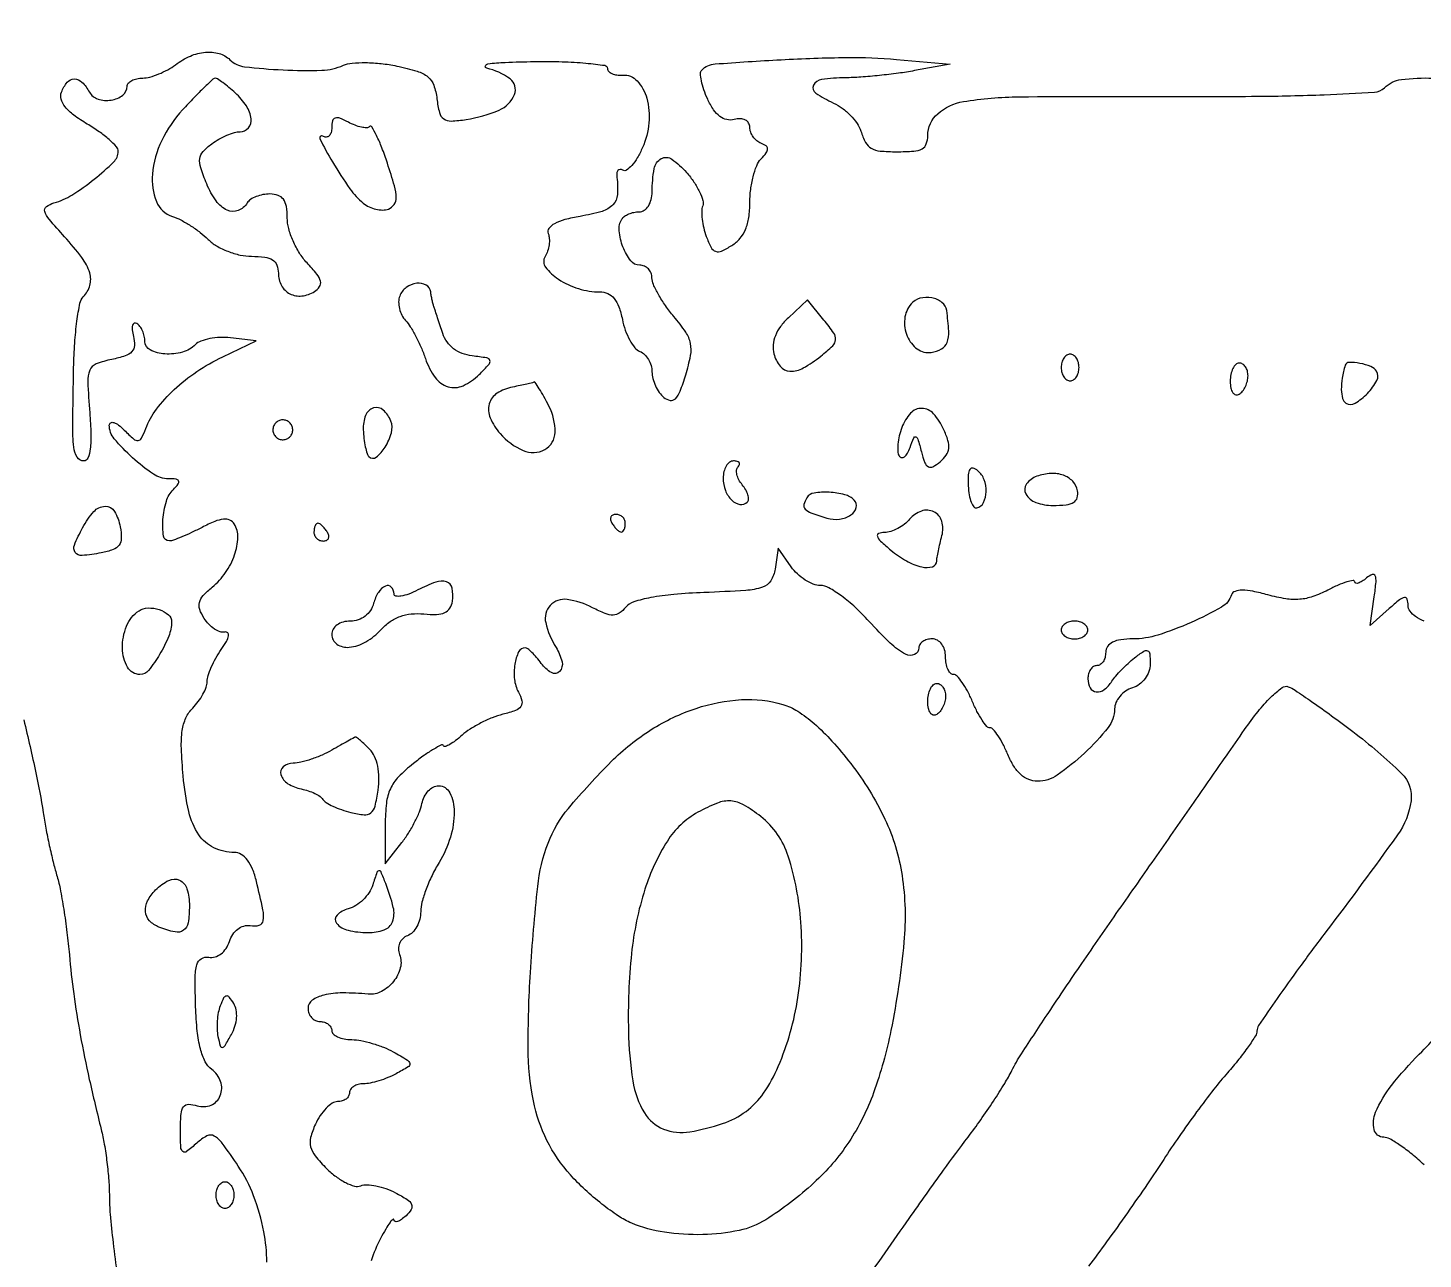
# Model space of a CAD drawing. Extents: x 0 to 5034, y 0 to 2560.
# Drawn here: x 2616.8 to 2773.7, y 1594.3 to 1732.7 of the extents above; entities that cross this region are included whole.
import ezdxf

# ---------------------------------------------------------------- set-up
doc = ezdxf.new("R2010")
doc.units = 0

msp = doc.modelspace()

# ---------------------------------------------------------------- linework, layer by layer
for points in [[(2566.500291, 1813.388869, 0.000025), (2599.706315, 1813.092263, 0.000566), (2636.484559, 1812.807245, 0.000343), (2680.037898, 1812.548913, -0.000265), (2726.483611, 1812.280664, -0.000277), (2772.214257, 1811.966959, -0.000266), (2811.703809, 1811.653178, -0.001234), (2834.5, 1811.403641, 0.000828), (2854.755162, 1811.165464, 0.000325), (2882.696875, 1810.901343, 0.000321)], [(2662, 1742.55159, 0.000051), (2623.153091, 1743.045567, 0.001503)], [(2643.71334, 1593.949833, 0.044378), (2643.360478, 1597.375517, 0.042082), (2642.221453, 1601.405476, 0.058022), (2640.501275, 1604.746379, 0.008813), (2638.691527, 1607.341122, 0.109826), (2637.799349, 1608.132143, 0.252611), (2636.971605, 1608.141852, 0.06319), (2635.824739, 1607.341391, -0.017953), (2634.686968, 1606.383716, -0.357843), (2634.263451, 1606.393682, -0.209986), (2634.032644, 1606.876382, -0.008016), (2634, 1608.9124, -0.019079), (2634.066183, 1610.646249, -0.137244), (2634.349646, 1611.425, -0.248148), (2634.903536, 1611.70112, -0.070948), (2635.881575, 1611.537587, 0.178789), (2637.431419, 1611.609717, 0.200422), (2638.471033, 1612.671503, 0.179651), (2638.508769, 1614.261104, 0.153092), (2637.507764, 1615.617982, -0.120684), (2636.775544, 1616.488685, -0.051955), (2636.244391, 1617.920658, -0.037764), (2635.886777, 1619.932901, -0.016421), (2635.703338, 1622.644363, -0.008417), (2635.645358, 1625.887089, -0.064795), (2635.839499, 1627.391204, -0.193015), (2636.336127, 1628.059465, -0.180415), (2637.174222, 1628.223565, 0.112159), (2637.882056, 1628.265908, 0.092548), (2638.558486, 1628.60756, 0.083423), (2639.121599, 1629.209529, 0.069679), (2639.5, 1630, -0.069679), (2639.878401, 1630.790471, -0.083423), (2640.441514, 1631.39244, -0.092548), (2641.117944, 1631.734092, -0.112159), (2641.825778, 1631.776435, 0.105925), (2642.854602, 1631.825266, 0.301039), (2643.309405, 1632.336051, 0.088508), (2643.267799, 1633.563301, 0.007016), (2642.540196, 1636.75, 0.036233), (2642.097114, 1638.12873, 0.06692), (2641.516314, 1639.150162, 0.089624), (2640.828839, 1639.779609, 0.141583), (2640.06613, 1640, -0.112094), (2637.744529, 1640.527096, -0.134253), (2636.054952, 1641.989416, -0.092262), (2634.9347, 1644.592038, -0.03302), (2634.302617, 1648.59931, -0.012747), (2634.10016, 1651.71263, -0.044886), (2634.200882, 1653.71468, -0.071273), (2634.609477, 1655.123483, -0.090447), (2635.378597, 1656.23574, 0.037071), (2635.999066, 1656.955731, 0.034393), (2636.523713, 1657.777102, 0.036223), (2636.886754, 1658.574476, 0.088942), (2637, 1659.206065, -0.078078), (2637.105314, 1659.876366, -0.025228), (2637.462355, 1660.818846, -0.024461), (2637.97155, 1661.84277, -0.02516), (2638.573975, 1662.802152, 0.021992), (2639.158671, 1663.720337, 0.080072), (2639.403492, 1664.364389, 0.256394), (2639.304781, 1664.685173, 0.255726), (2638.980918, 1664.774658, -0.141516), (2638.44969, 1664.801255, -0.063443), (2637.816849, 1665.113147, -0.055497), (2637.186039, 1665.639637, -0.049124), (2636.656942, 1666.31265, -0.05535), (2636.160853, 1667.320288, -0.151534), (2636.124668, 1668.10423, -0.125167), (2636.544038, 1668.865188, -0.032501), (2637.572276, 1669.82903, 0.069518), (2639.069799, 1671.456368, 0.067329), (2640.083495, 1673.448945, 0.075305), (2640.45118, 1675.404715, 0.148344), (2640.049799, 1676.919424, 0.156003), (2639.546543, 1677.349987, 0.126526), (2638.84043, 1677.454166, 0.072209), (2637.843025, 1677.200122, 0.021782), (2636.422367, 1676.536283, -0.009523), (2635.248449, 1675.952267, -0.011953), (2634.138133, 1675.458175, -0.010183), (2633.195432, 1675.087737, -0.086675), (2632.75, 1675.006161, -0.373001), (2632.097995, 1675.561856, -0.057176), (2632.030185, 1677.408012, -0.052403), (2632.410355, 1679.471146, -0.125265), (2633.2, 1680.8, 0.029642), (2633.745902, 1681.414773, 0.280393), (2633.786364, 1681.75, 0.264756), (2633.505013, 1681.953647, 0.027231), (2632.654545, 1682, -0.14899), (2630.949637, 1682.519563, -0.036081), (2628.60168, 1684.355932, -0.035239), (2626.555727, 1686.489328, -0.17527), (2626, 1688.025974, -0.273413), (2626.155653, 1688.289344, -0.210182), (2626.495165, 1688.319608, -0.083721), (2627.037235, 1688.028744, -0.031476), (2627.685668, 1687.457189, 0.014716), (2628.740501, 1686.462687, 0.202913), (2629.227399, 1686.298005, 0.264007), (2629.609747, 1686.554273, 0.02445), (2630.086488, 1687.635761, -0.070863), (2631.300719, 1689.817812, -0.0429), (2633.286805, 1692.014774, -0.039558), (2635.834433, 1694.037061, -0.036272), (2638.741477, 1695.699038), (2642.5, 1697.5), (2639.628178, 1697.828178, 0.037425), (2638.449664, 1697.874124, 0.037966), (2637.283238, 1697.743238, 0.040748), (2636.292035, 1697.469885, 0.109144), (2635.678178, 1697.078178, -0.13037), (2634.214321, 1696.228089, -0.082852), (2632.241959, 1696.027167, -0.100468), (2630.598729, 1696.471473, -0.283893), (2630, 1697.440983, 0.056553), (2629.93274, 1698.033747, 0.049897), (2629.733645, 1698.623294, 0.052741), (2629.440555, 1699.122626, 0.095554), (2629.093259, 1699.442363, 0.236723), (2628.80117, 1699.468335, 0.238133), (2628.606736, 1699.249771, 0.095334), (2628.57077, 1698.732272, 0.033781), (2628.710306, 1697.999789, -0.073752), (2628.822113, 1696.973744, -0.179937), (2628.534132, 1696.282528, -0.126789), (2627.772082, 1695.796502, -0.029537), (2626.292235, 1695.408447, 0.042134), (2624.525309, 1694.897271, 0.205586), (2623.795241, 1694.187428, 0.110916), (2623.570563, 1692.901639, 0.008701), (2623.799018, 1689.410038, -0.013379), (2623.933174, 1687.016136, -0.038365), (2623.854202, 1685.35368, -0.062035), (2623.592427, 1684.320176, -0.309011), (2623.12383, 1684, -0.265306), (2622.38699, 1684.42058, -0.106902), (2622.008815, 1685.559951, -0.029585), (2621.889815, 1688.020388, -0.002388), (2621.99092, 1694.5, -0.012103), (2622.113622, 1697.250412, -0.016433), (2622.365811, 1699.722812, -0.013351), (2622.693259, 1701.736334, -0.148213), (2623.066796, 1702.45, 0.125389), (2623.810487, 1703.728041, 0.145747), (2623.793768, 1705.129695, 0.086089), (2622.913343, 1706.849546, 0.023942), (2620.972191, 1709.188282, -0.008384), (2619.231448, 1711.157563, -0.101409), (2618.745253, 1712.037099, -0.320471), (2618.926076, 1712.587523, -0.092097), (2619.781168, 1713, 0.074045), (2621.802137, 1713.887027, 0.028763), (2624.296291, 1715.66358, 0.023634), (2626.499029, 1717.609976, 0.202669), (2627, 1718.795144, 0.188281), (2626.801028, 1719.304804, 0.026322), (2625.976293, 1720.110555, 0.027075), (2624.849696, 1720.997593, 0.019954), (2623.515038, 1721.858626, -0.025925), (2621.994795, 1722.865287, -0.06433), (2621.03365, 1723.788381, -0.099319), (2620.587463, 1724.647276, -0.163313), (2620.622027, 1725.457402, -0.081505), (2621.2666, 1726.55989, -0.223211), (2622.062787, 1726.934587, -0.20086), (2622.925113, 1726.574261, -0.067187), (2623.762772, 1725.45942, 0.189575), (2624.727542, 1724.669809, 0.116229), (2626.211994, 1724.551151, 0.126597), (2627.505657, 1725.103464, 0.232939), (2628, 1726.106989, -0.186056), (2628.13239, 1726.450451, -0.087428), (2628.514062, 1726.74702, -0.068168), (2629.080323, 1726.953743, -0.048973), (2629.75, 1727.031803, 0.062288), (2630.559234, 1727.147977, 0.029757), (2631.556144, 1727.485547, 0.02894), (2632.569537, 1727.967417, 0.036476), (2633.44113, 1728.531803, -0.05943), (2635.10757, 1729.505603, -0.079911), (2636.798378, 1729.93848, -0.093404), (2638.331151, 1729.792247, -0.121191), (2639.55, 1729.090182, 0.162841), (2641.208307, 1728.307561, 0.01722), (2645.530206, 1727.945124, 0.020438), (2649.881546, 1727.908754, 0.095993), (2652.309011, 1728.461563, -0.082544), (2653.283978, 1728.711134, -0.02489), (2654.817728, 1728.766549, -0.024197), (2656.571779, 1728.657589, -0.024119), (2658.309011, 1728.379633, -0.021219), (2660.60464, 1727.795136, -0.09837), (2661.807782, 1727.156704, -0.137024), (2662.468268, 1726.22065, -0.057034), (2662.821134, 1724.701168, 0.03296), (2663.105351, 1723.14047, 0.179524), (2663.583122, 1722.444049, 0.166647), (2664.421928, 1722.199227, 0.027517), (2666.123501, 1722.372183, 0.06066), (2669.807578, 1723.421541, 0.200914), (2671.536803, 1725.185031, 0.338982), (2671.044121, 1726.933801, 0.107741), (2668.417502, 1728.131685, -0.442879), (2668.272059, 1728.383517, -0.287818), (2668.556117, 1728.622881, -0.025366), (2670.496523, 1728.796053, -0.005987), (2673.75, 1728.881685, -0.010109), (2676.913173, 1728.863096, -0.016761), (2679.576562, 1728.704134, -0.010754), (2681.695518, 1728.460149, -0.374877), (2682, 1728.111111, 0.192506), (2682.131224, 1727.782912, 0.098946), (2682.49926, 1727.524132, 0.074176), (2683.049132, 1727.373432, 0.05028), (2683.69961, 1727.361111, -0.231719), (2685.326842, 1726.722723, -0.1191), (2686.410625, 1724.759675, -0.089931), (2686.654826, 1721.991378, -0.081511), (2685.932496, 1719.209627, -0.028195), (2685.350655, 1718.072919, -0.046902), (2684.72314, 1717.199868, -0.062711), (2684.143948, 1716.683001, -0.297572), (2683.720931, 1716.672474, 0.136962), (2683.412031, 1716.76175, 0.227982), (2683.171754, 1716.648871, 0.148356), (2683.041455, 1716.330749, 0.057714), (2683.051601, 1715.850352, -0.052721), (2683.111328, 1713.928874, -0.17234), (2682.605541, 1712.782753, -0.134717), (2681.393526, 1712.046236, -0.027721), (2678.931201, 1711.488377, 0.021864), (2677.196405, 1711.116642, 0.059537), (2676.029027, 1710.658823, 0.109079), (2675.418801, 1710.134341, 0.257987), (2675.338681, 1709.559795, -0.078713), (2675.460483, 1708.986385, -0.047103), (2675.431209, 1708.288677, -0.045816), (2675.267301, 1707.581113, -0.05866), (2674.984854, 1706.975493, 0.309443), (2675.041095, 1705.76999, 0.087839), (2676.490363, 1704.423227, 0.067954), (2678.755451, 1703.362877, 0.075676), (2681.139307, 1703, -0.106341), (2682.03558, 1702.807199, -0.11569), (2682.742116, 1702.265472, -0.085859), (2683.277255, 1701.319937, -0.036597), (2683.66719, 1699.914052, 0.035902), (2684.003562, 1698.694704, 0.040026), (2684.501937, 1697.581545, 0.043815), (2685.077406, 1696.71933, 0.132844), (2685.64219, 1696.307063, -0.100997), (2686.161399, 1695.975935, -0.066817), (2686.601143, 1695.418974, -0.063431), (2686.898574, 1694.731269, -0.070494), (2687, 1694.015456, 0.064383), (2687.098173, 1693.256204, 0.044357), (2687.392547, 1692.439209, 0.044488), (2687.824724, 1691.69032, 0.066535), (2688.336329, 1691.135835, 0.130767), (2689.046045, 1690.808051, 0.248507), (2689.628256, 1690.997467, 0.10174), (2690.160869, 1691.835168, 0.016443), (2690.791501, 1693.672309, 0.02544), (2691.335793, 1695.831707, 0.099553), (2691.332499, 1697.200179, 0.099554), (2690.800457, 1698.460991, 0.02544), (2689.455173, 1700.235643, -0.021868), (2688.515388, 1701.457159, -0.024337), (2687.721207, 1702.714432, -0.024668), (2687.155181, 1703.841569, -0.104393), (2687, 1704.576725, 0.09617), (2686.894538, 1705.119963, 0.097224), (2686.593635, 1705.581913, 0.09859), (2686.14452, 1705.891198, 0.101982), (2685.616631, 1706, -0.234278), (2684.604216, 1706.501921, -0.070071), (2683.738152, 1708.048875, -0.067501), (2683.304015, 1709.856829, -0.165086), (2683.607255, 1711.173541, -0.102765), (2683.907317, 1711.49027, -0.051809), (2684.391281, 1711.757228, -0.048348), (2684.969931, 1711.938719, -0.051873), (2685.559017, 1712, 0.146934), (2686.123349, 1712.169498, 0.103569), (2686.592566, 1712.643015, 0.083537), (2686.905325, 1713.367069, 0.058631), (2687.015313, 1714.25, -0.041198), (2687.247884, 1716.851678, -0.225976), (2688.04077, 1717.971769, -0.289639), (2689.240363, 1717.90749, -0.059499), (2690.885645, 1716.41651, -0.029485), (2691.717925, 1715.336895, -0.0368), (2692.35141, 1714.24125, -0.04007), (2692.726112, 1713.276784, -0.16492), (2692.703605, 1712.659352, 0.089516), (2692.591299, 1712.058498, 0.030867), (2692.640498, 1711.172798, 0.029511), (2692.816881, 1710.182192, 0.030175), (2693.107771, 1709.226769, 0.029969), (2693.650546, 1707.997496, 0.191468), (2694.154349, 1707.55854, 0.195272), (2694.815812, 1707.589868, 0.031318), (2695.97637, 1708.217315, 0.076639), (2696.889486, 1709.004114, 0.077489), (2697.519107, 1710.026635, 0.06469), (2697.882391, 1711.349283, 0.034728), (2698, 1713.040547, -0.031532), (2698.092157, 1714.500422, -0.031123), (2698.367188, 1715.943629, -0.032709), (2698.768821, 1717.172314, -0.094014), (2699.25, 1717.925, 0.026382), (2699.850113, 1718.6324, 0.164145), (2700, 1719.076667, 0.247772), (2699.821933, 1719.413944, 0.062037), (2699.25, 1719.708333, -0.084962), (2698.772183, 1719.982524, -0.067213), (2698.367188, 1720.420676, -0.067331), (2698.093521, 1720.949681, -0.085949), (2698, 1721.489714, 0.136012), (2697.86571, 1721.974249, 0.141743), (2697.502661, 1722.311419, 0.112471), (2696.940203, 1722.450761, 0.06653), (2696.25, 1722.371724, -0.114972), (2695.405843, 1722.356577, -0.110092), (2694.626848, 1722.714124, -0.083268), (2693.912988, 1723.472698, -0.040061), (2693.260484, 1724.642493, -0.023791), (2692.827504, 1725.722909, -0.033281), (2692.553084, 1726.725982, -0.035073), (2692.446309, 1727.540213, -0.214419), (2692.592911, 1727.92715, -0.179988), (2694.095627, 1728.616376, -0.00479), (2701.508828, 1729.093585, -0.010853), (2708.900635, 1729.337595, -0.02447), (2714.5, 1729.126752), (2720.5, 1728.606045), (2716.5, 1727.860652, -0.012447), (2714.696112, 1727.57076, -0.0078), (2712.573438, 1727.31729, -0.007828), (2710.474167, 1727.13294, -0.014143), (2708.75, 1727.05763, 0.027182), (2706.058467, 1726.86968, 0.257017), (2705.154659, 1726.214553, 0.372557), (2705.400092, 1725.337346, 0.039321), (2707.413265, 1724.221473, -0.052542), (2708.385051, 1723.6488, -0.040735), (2709.309782, 1722.839504, -0.041884), (2710.055102, 1721.930409, -0.074054), (2710.480653, 1721.060958, 0.044896), (2711.011401, 1719.795271, 0.141482), (2711.644473, 1719.139641, 0.109422), (2712.631199, 1718.830268, 0.021466), (2714.5, 1718.75, 0.016875), (2716.417251, 1718.814724, 0.103454), (2717.364618, 1719.080658, 0.18983), (2717.837091, 1719.623985, 0.085347), (2718, 1720.571429, -0.216854), (2719.117474, 1723.026821, -0.139116), (2721.99816, 1724.383511, -0.038754), (2728.291117, 1724.927441, -0.003267), (2744.592146, 1724.963575, 0.003018), (2755.029644, 1724.981497, 0.00783), (2762.54772, 1725.157548, 0.004576), (2768.216185, 1725.431123, 0.184042), (2769.330683, 1725.930683, -0.166498), (2771.233136, 1726.862444, -0.04023), (2774.785856, 1727.022573, -0.039241)], [(2773.797417, 1665.997054, -0.063306), (2772.83824, 1666.509851, -0.080614), (2772.213898, 1667.125372, -0.159234), (2772, 1667.779988, 0.07593), (2771.895532, 1668.463947, 0.376818), (2771.589711, 1668.650159, 0.127364), (2771.028744, 1668.394815, 0.011946), (2769.86405, 1667.404988), (2767.728099, 1665.5), (2768.187298, 1668.725754, 0.01108), (2768.390195, 1670.41921, 0.121304), (2768.292345, 1671.092387, 0.414349), (2767.958153, 1671.233442, 0.076772), (2767.323249, 1670.853309, -0.027569), (2766.814802, 1670.476642, -0.063741), (2766.388704, 1670.268093, -0.141844), (2766.116411, 1670.255547, -0.346729), (2766, 1670.403235, 0.458574), (2765.817474, 1670.560399, 0.036305), (2765.110853, 1670.401178, 0.029835), (2764.134541, 1670.040524, 0.015937), (2762.973118, 1669.486099, -0.035703), (2761.282178, 1668.759443, -0.063896), (2759.80442, 1668.449287, -0.05977), (2758.230139, 1668.512506, -0.027544), (2756.223118, 1668.949965, 0.017563), (2754.539469, 1669.352287, 0.049109), (2753.333418, 1669.474879, 0.082124), (2752.541535, 1669.3465, 0.234503), (2752.157755, 1668.96281, -0.183875), (2751.019402, 1667.579385, -0.024693), (2747.596975, 1665.844292, -0.029061), (2743.865194, 1664.432252, -0.076053), (2741.039838, 1664, 0.03281), (2739.6954, 1663.911683, 0.081983), (2738.75664, 1663.626638, 0.126895), (2738.204014, 1663.15084, 0.153059), (2738, 1662.5, -0.064853), (2737.925306, 1661.926543, -0.082425), (2737.70625, 1661.440625, -0.098894), (2737.381354, 1661.115568, -0.148195), (2737, 1661, 0.148195), (2736.618646, 1660.884432, 0.098894), (2736.29375, 1660.559375, 0.082425), (2736.074694, 1660.073457, 0.064853), (2736, 1659.5, 0.126966), (2736.260738, 1658.489751, 0.248248), (2736.937654, 1658.047246, 0.19077), (2737.846437, 1658.313192, 0.085195), (2738.70031, 1659.25, -0.035502), (2739.129057, 1659.825718, -0.015063), (2739.779154, 1660.535968, -0.014815), (2740.521375, 1661.255441, -0.018788), (2741.25, 1661.872445, -0.017376), (2742.269849, 1662.616527, -0.2467), (2742.70407, 1662.665289, -0.285149), (2742.949584, 1662.337821, -0.021948), (2743, 1661.189832, -0.085045), (2742.853846, 1660.336769, -0.075139), (2742.429477, 1659.539927, -0.074601), (2741.785112, 1658.899266, -0.081746), (2741, 1658.5, 0.073246), (2740.235535, 1658.127357, 0.067684), (2739.5875, 1657.541609, 0.071536), (2739.149747, 1656.840032, 0.104128), (2739, 1656.128779, -0.169927), (2738.268999, 1654.039961, -0.036188), (2735.61769, 1651.168873, -0.036726), (2732.559804, 1648.699053, -0.152668), (2730.323713, 1648, -0.099135), (2729.344468, 1648.196083, -0.084954), (2728.454951, 1648.75967, -0.069916), (2727.669784, 1649.697665, -0.041182), (2727, 1651, 0.020141), (2726.468833, 1652.149149, 0.028696), (2725.899911, 1653.11875, 0.028173), (2725.365427, 1653.830161, 0.221031), (2725, 1654, -0.221031), (2724.634573, 1654.169839, -0.028173), (2724.100089, 1654.88125, -0.028696), (2723.531167, 1655.850851, -0.020141), (2723, 1657, 0.023358), (2722.459931, 1658.148944, 0.032352), (2721.864273, 1659.11875, 0.033695), (2721.29466, 1659.819057, 0.208074), (2720.87868, 1660, -0.211547), (2720.542657, 1660.14883, -0.080913), (2720.258112, 1660.5875, -0.061586), (2720.06444, 1661.234294, -0.042005), (2720, 1662, 0.072314), (2719.888136, 1662.769411, 0.08892), (2719.5625, 1663.416667, 0.10214), (2719.075754, 1663.846791, 0.130775), (2718.5, 1664, 0.064853), (2717.926543, 1663.925306, 0.082425), (2717.440625, 1663.70625, 0.098894), (2717.115568, 1663.381354, 0.148195), (2717, 1663, -0.295789), (2716.51056, 1662.24504, -0.23173), (2715.51207, 1662.279984, -0.068299), (2713.77148, 1663.540532, -0.01823), (2711.381035, 1666, 0.023104), (2709.863475, 1667.531239, 0.027438), (2708.292155, 1668.825, 0.02796), (2706.87308, 1669.750797, 0.131284), (2705.940342, 1670, -0.093524), (2705.133543, 1670.152242, -0.048655), (2704.217214, 1670.617988, -0.046039), (2703.338875, 1671.298957, -0.052117), (2702.639856, 1672.10379), (2701.166304, 1674.20758), (2700.833152, 1671.85379, -0.106697), (2700.346393, 1670.533419, -0.173091), (2699.413368, 1669.805961, -0.064456), (2697.541192, 1669.444534, -0.006019), (2692.838862, 1669.209535, 0.012079), (2689.462459, 1668.999752, 0.025172), (2686.851589, 1668.641027, 0.030075), (2684.954354, 1668.162627, 0.143711), (2684.037674, 1667.545395, -0.068432), (2683.327635, 1666.895212, -0.149693), (2682.631781, 1666.674157, -0.100931), (2681.747675, 1666.844892, -0.021661), (2680.32439, 1667.506729, 0.083261), (2677.451694, 1668.434669, 0.248402), (2675.565276, 1667.765999, 0.24755), (2675.053878, 1665.826888, 0.082879), (2676.212145, 1663.03191, -0.079777), (2676.888021, 1661.428984, -0.252279), (2676.60437, 1660.338291, -0.355138), (2675.695498, 1660.210551, -0.099468), (2674.557996, 1661.251572, 0.018428), (2674.029458, 1661.921146, 0.024498), (2673.498568, 1662.486399, 0.023171), (2673.026137, 1662.901941, 0.170392), (2672.746746, 1663, 0.286782), (2672.012428, 1662.541078, 0.075451), (2671.579716, 1661.157124, 0.06537), (2671.542523, 1659.456102, 0.095969), (2671.983456, 1658.030913, -0.057415), (2672.371309, 1657.050456, -0.221691), (2672.260675, 1656.422295, -0.154682), (2671.655775, 1655.959382, -0.025433), (2670.22987, 1655.525445, 0.034401), (2669.049168, 1655.14288, 0.02303), (2667.756997, 1654.553124, 0.023228), (2666.552154, 1653.862207, 0.041642), (2665.645012, 1653.172089, -0.01969), (2664.917606, 1652.566564, -0.035301), (2664.269603, 1652.138051, -0.044241), (2663.770925, 1651.912196, -0.390498), (2663.567644, 1652, 0.427043), (2663.33602, 1652.083267, 0.017863), (2662.481293, 1651.61875, 0.021445), (2661.410925, 1650.922942, 0.012366), (2660.181706, 1650, 0.03248), (2658.504908, 1648.488183, 0.085293), (2657.590862, 1647.157794, 0.080679), (2657.145624, 1645.554026, 0.026937), (2657.009074, 1643.115141), (2657, 1638.730283), (2658.879373, 1641.119518, 0.02633), (2659.627091, 1642.180573, 0.021167), (2660.319575, 1643.393131, 0.021651), (2660.864392, 1644.570902, 0.049971), (2661.143068, 1645.504377, -0.068174), (2661.401268, 1646.267159, -0.072766), (2661.851098, 1646.913786, -0.080996), (2662.416936, 1647.349389, -0.124243), (2663.013695, 1647.5, -0.288701), (2664.27697, 1646.704259, -0.110777), (2664.762413, 1644.592071, -0.07593), (2664.337204, 1641.70673, -0.062483), (2663.059051, 1638.865125, 0.024879), (2662.273504, 1637.419445, 0.022718), (2661.609028, 1635.858996, 0.023368), (2661.144387, 1634.410537, 0.065579), (2661.003738, 1633.356989, -0.063859), (2660.891689, 1632.495163, -0.061239), (2660.565425, 1631.676304, -0.066104), (2660.084466, 1631.021481, -0.110161), (2659.516859, 1630.644843, 0.097954), (2658.979277, 1630.306537, 0.104644), (2658.62601, 1629.795986, 0.102161), (2658.50468, 1629.17564, 0.08922), (2658.628734, 1628.525119, -0.157058), (2658.710321, 1627.038827, -0.103991), (2657.939235, 1625.497901, -0.102402), (2656.599996, 1624.38015, -0.147646), (2655.096912, 1624.078231, 0.024081), (2652.233009, 1624.212343, 0.057033), (2650.115386, 1623.967096, 0.09368), (2648.798712, 1623.385324, 0.246818), (2648.333333, 1622.5, 0.087646), (2648.434507, 1621.927262, 0.094518), (2648.725, 1621.440625, 0.100101), (2649.158026, 1621.115099, 0.111732), (2649.666667, 1621, -0.073375), (2650.176149, 1620.924828, -0.087856), (2650.608333, 1620.70625, -0.100566), (2650.89725, 1620.381347, -0.13236), (2651, 1620, 0.207742), (2651.167215, 1619.61491, 0.080217), (2651.660937, 1619.283341, 0.06153), (2652.388635, 1619.051527, 0.042461), (2653.25, 1618.964565, -0.04458), (2654.285511, 1618.855592, -0.023133), (2655.549298, 1618.546041, -0.022807), (2656.827635, 1618.105215, -0.032075), (2657.917823, 1617.589565, -0.008456), (2659.50968, 1616.672097, -0.229828), (2659.768139, 1616.27694, -0.296909), (2659.582859, 1615.893205, -0.013087), (2658.233565, 1615.125, -0.026703), (2657.313938, 1614.694298, -0.021753), (2656.289033, 1614.330469, -0.022279), (2655.313829, 1614.078276, -0.052175), (2654.565741, 1614, 0.062003), (2653.967047, 1613.925472, 0.080342), (2653.459937, 1613.70625, 0.097876), (2653.120522, 1613.381383, 0.154247), (2653, 1613, -0.132956), (2652.896771, 1612.618655, -0.100532), (2652.606526, 1612.29375, -0.087654), (2652.172358, 1612.075153, -0.073022), (2651.660515, 1612, 0.146883), (2651.064503, 1611.821051, 0.05286), (2650.373749, 1611.252126, 0.046787), (2649.703827, 1610.428226, 0.040435), (2649.161015, 1609.454045, 0.041474), (2648.630296, 1607.975508, 0.129103), (2648.625111, 1606.925751, 0.108783), (2649.141996, 1605.904552, 0.025037), (2650.44497, 1604.464121, 0.036116), (2651.481348, 1603.567548, 0.043834), (2652.573837, 1602.892642, 0.049537), (2653.564596, 1602.512032, 0.15989), (2654.260221, 1602.546362, -0.104446), (2654.962033, 1602.658375, -0.037357), (2655.973092, 1602.531797, -0.035097), (2657.094714, 1602.222116, -0.03477), (2658.165641, 1601.757845, -0.020778), (2659.482478, 1601.003647, -0.145556), (2659.965219, 1600.453282, -0.250447), (2659.931724, 1599.894264, -0.067299), (2659.34989, 1599.182133, -0.029914), (2658.830486, 1598.752096, -0.074405), (2658.39472, 1598.523456, -0.17877), (2658.119, 1598.528733, -0.306614), (2657.993839, 1598.710573, 0.637552), (2657.866046, 1598.768849, 0.059455), (2657.550673, 1598.426716, 0.025597), (2657.068755, 1597.682694, 0.010716), (2656.493839, 1596.635693, 0.038009), (2655.41599, 1594.119704, 0.08219)], [(2710.491888, 1591.140751, -0.001645), (2715.91066, 1598.871856, -0.002372), (2719.779597, 1604.298487, -0.00689), (2722.523422, 1608, 0.009556), (2723.947542, 1609.942755, 0.007961), (2725.387923, 1612.059375, 0.008053), (2726.644508, 1614.039389, 0.021562), (2727.454386, 1615.5, -0.028799), (2728.528924, 1617.373503, -0.002427), (2731.597598, 1622.025, -0.003219), (2735.32347, 1627.536249, -0.002483), (2739.455132, 1633.5, 0.000239), (2743.744094, 1639.631828, 0.000253), (2747.946306, 1645.65225, 0.000241), (2751.561424, 1650.842488, 0.001159), (2753.612953, 1653.805531, -0.018281), (2755.129821, 1655.843574, -0.029657), (2756.578399, 1657.443852, -0.030418), (2757.82419, 1658.52552, -0.260832), (2758.528256, 1658.627531, -0.055756), (2759.299021, 1658.228411, -0.00455), (2761.178772, 1656.947092, -0.006067), (2763.394402, 1655.366893, -0.004631), (2765.781841, 1653.585888, -0.030177), (2771.259759, 1648.872443, -0.237792), (2772.323032, 1645.798564, -0.123127), (2770.798058, 1641.968402, -0.006223), (2762.75, 1631.07686, 0.004072), (2759.77979, 1627.093206, 0.006233), (2757.276563, 1623.587351, 0.002517), (2755.193208, 1620.558855, 0.150505), (2755, 1619.931531, -0.142416), (2754.842021, 1619.388142, -0.01228), (2754.029215, 1618.175298, -0.015411), (2752.961012, 1616.757823, -0.011345), (2751.6952, 1615.252881, 0.015218), (2750.155747, 1613.393555, 0.00665), (2748.2232, 1610.839909, 0.006574), (2746.241295, 1608.071851, 0.008727), (2744.516406, 1605.5, -0.006439), (2742.703614, 1602.770159, -0.003628), (2740.437605, 1599.502542, -0.00362), (2738.102671, 1596.23764, -0.00592), (2736.071206, 1593.508655, 0.007277)], [(2616.386809, 1654.893626, -0.006246), (2617.743817, 1648.940508, -0.015084), (2618.558565, 1644.5, 0.009163), (2618.858384, 1642.749433, 0.006468), (2619.256625, 1640.79375, 0.00653), (2619.686129, 1638.933263, 0.013654), (2620.078553, 1637.5, -0.025858), (2620.463882, 1635.944613, -0.008471), (2620.873202, 1633.61875, -0.008415), (2621.240967, 1631.017157, -0.009413), (2621.505678, 1628.5, 0.012739), (2621.99773, 1624.102449, 0.010917), (2622.734186, 1619.50203, 0.00987), (2623.749749, 1614.500045, 0.006834), (2625.086748, 1608.88398, -0.01997), (2625.437235, 1607.218783, -0.011482), (2625.732671, 1605.189247, -0.011459), (2625.936175, 1603.133519, -0.018735), (2626.003195, 1601.38398, 0.02224), (2626.096039, 1599.335595, 0.006216), (2626.42335, 1596.144044, 0.006258), (2626.884188, 1592.539136, 0.006542)], [(2773.792708, 1604.904772, 0.017372), (2772.440408, 1606.086673, 0.02153), (2771.100046, 1607.0856, 0.020474), (2769.926233, 1607.81576, 0.128659), (2769.25, 1607.995373, -0.350055), (2768.167626, 1608.865555, -0.15747), (2768.34669, 1610.802684, -0.065825), (2770.142014, 1613.825011, -0.02846), (2773.25, 1617.337499, 0.003737), (2775.393685, 1619.531468, 0.003793)]]:
    msp.add_lwpolyline(points, format="xyb")
for points in [[(2634.243075, 1723.466341, 0.073315), (2631.895644, 1720.006807, 0.088912), (2630.842286, 1716.236728, 0.119789), (2631.287896, 1713.149444, 0.22406), (2633.09872, 1711.468667, -0.043313), (2634.039409, 1711.077694, -0.022541), (2635.139442, 1710.439728, -0.022239), (2636.217455, 1709.678084, -0.031469), (2637.09872, 1708.90128, 0.064827), (2638.045199, 1708.172872, 0.039122), (2639.322749, 1707.558501, 0.038582), (2640.711977, 1707.139516, 0.054001), (2642, 1707, -0.031073), (2643.469633, 1706.908579, -0.110105), (2644.353806, 1706.592249, -0.161402), (2644.831972, 1706.010343, -0.092211), (2645, 1705.106989, 0.122789), (2645.347653, 1703.712687, 0.154101), (2646.293258, 1702.784153, 0.147516), (2647.635521, 1702.543265, 0.109998), (2649.064479, 1703.03985, 0.106168), (2649.636651, 1703.589274, 0.215592), (2649.739681, 1704.191473, 0.106824), (2649.339086, 1704.983873, 0.01832), (2648.223795, 1706.261781, -0.048576), (2647.372517, 1707.365201, -0.036373), (2646.65324, 1708.722441, -0.037192), (2646.160532, 1710.114155, -0.066576), (2646, 1711.314451, 0.038763), (2645.900178, 1712.600103, 0.118261), (2645.569312, 1713.404099, 0.154529), (2644.972174, 1713.847149, 0.083116), (2644.059017, 1714, 0.046881), (2643.270704, 1713.925923, 0.046318), (2642.50665, 1713.70625, 0.050262), (2641.876024, 1713.383556, 0.111412), (2641.5, 1713, -0.161472), (2640.474009, 1712.140994, -0.206607), (2639.254703, 1712.178339, -0.129345), (2638.001445, 1713.224043, -0.056428), (2636.944458, 1715.134091, -0.019139), (2636.269267, 1716.958679, -0.110979), (2636.172383, 1717.974371, -0.155527), (2636.537301, 1718.760623, -0.049116), (2637.514267, 1719.634091, -0.029489), (2638.325578, 1720.156879, -0.026854), (2639.218017, 1720.598764, -0.027847), (2640.059295, 1720.906219, -0.073809), (2640.69113, 1721, 0.220162), (2641.63336, 1721.436021, 0.208718), (2641.939003, 1722.45118, 0.116194), (2641.409352, 1723.900222, 0.063448), (2640.171259, 1725.345012, 0.010813), (2639.43957, 1725.978948, 0.014899), (2638.753932, 1726.513847, 0.011485), (2638.167464, 1726.923526, 0.147758), (2637.914335, 1727, 0.189217), (2637.64632, 1726.894808, 0.00457), (2636.659276, 1725.961988, 0.009346), (2635.516938, 1724.820571, 0.006141)], [(2651, 1721.476167, -0.064492), (2650.926786, 1720.91091, -0.136145), (2650.705743, 1720.532123, -0.191451), (2650.378442, 1720.396202, -0.143181), (2649.998276, 1720.501066, 0.75258), (2649.668728, 1720.202131, 0.021557), (2651.085097, 1717.605405, 0.016957), (2653.044547, 1714.590751, 0.067051), (2654.539254, 1712.967422, 0.062999), (2655.192219, 1712.551749, 0.053657), (2655.964228, 1712.28399, 0.056102), (2656.733212, 1712.195513, 0.092481), (2657.374734, 1712.313557, 0.151237), (2658.016409, 1712.818391, 0.15801), (2658.24664, 1713.588325, 0.064339), (2658.046655, 1714.89943, 0.009543), (2657.25701, 1717.461641, 0.012266), (2656.6389, 1719.194837, 0.022386), (2656.037798, 1720.570825, 0.021318), (2655.510315, 1721.538079, 0.487474), (2655.238059, 1721.571392, -0.204324), (2654.921436, 1721.444084, -0.046721), (2654.335333, 1721.511293, -0.040985), (2653.620659, 1721.724149, -0.03001), (2652.868517, 1722.070368, 0.027662), (2651.914573, 1722.514915, 0.173889), (2651.386199, 1722.534178, 0.260389), (2651.091146, 1722.219636, 0.061069)], [(2658.649478, 1702.528939, 0.088897), (2658.523635, 1701.871332, 0.060943), (2658.607232, 1701.114314, 0.059357), (2658.876415, 1700.377556, 0.072685), (2659.298361, 1699.778939, -0.051149), (2659.834401, 1699.083808, -0.018416), (2660.453407, 1697.997292, -0.018044), (2661.04894, 1696.748357, -0.020426), (2661.526536, 1695.509715, 0.07332), (2662.618222, 1693.379326, 0.166473), (2664.071416, 1692.339788, 0.181349), (2665.765174, 1692.454742, 0.089191), (2667.568074, 1693.700051, 0.011804), (2668.686638, 1694.865662, 0.280659), (2668.770676, 1695.293496, 0.270078), (2668.428879, 1695.575563, 0.01111), (2666.791283, 1695.806596, -0.061187), (2665.664554, 1696.082513, -0.07143), (2664.701164, 1696.615082, -0.074839), (2663.961074, 1697.372567, -0.077232), (2663.486353, 1698.306596, 0.000528), (2663.192699, 1699.20134, 0.000564), (2662.903519, 1700.076, 0.000535), (2662.653217, 1700.827526, 0.00264), (2662.509522, 1701.25, -0.019646), (2662.401055, 1701.608444, -0.009567), (2662.289516, 1702.073437, -0.009474), (2662.191758, 1702.562361, -0.013511), (2662.125, 1703, 0.239478), (2661.608108, 1703.764598, 0.161623), (2660.552973, 1703.962885, 0.125619), (2659.380859, 1703.488403, 0.143425)], [(2702.330302, 1700.093097, 0.045351), (2701.443216, 1699.10211, 0.064384), (2700.865557, 1698.071574, 0.073224), (2700.617009, 1697.03859, 0.086645), (2700.700102, 1696.03881, 0.107957), (2701.411043, 1694.642196, 0.212084), (2702.502629, 1694.091979, 0.140888), (2704.009653, 1694.446465, 0.042451), (2705.977252, 1695.780496, 0.019606), (2707.310964, 1696.949934, 0.182937), (2707.637766, 1697.626721, 0.176056), (2707.441227, 1698.363866, 0.017891), (2706.334868, 1699.834783), (2704.493664, 1702.108574)], [(2716.114964, 1701.638523, 0.148858), (2715.40486, 1699.945666, 0.124679), (2715.690168, 1698.011418, 0.138323), (2716.820354, 1696.583197, 0.194448), (2718.380352, 1696.197531, 0.09093), (2719.538583, 1696.585347, 0.179538), (2720.162898, 1697.310163, 0.103774), (2720.353475, 1698.580215, 0.020305), (2720.125, 1700.893011, 0.194483), (2719.59507, 1701.811631, 0.12047), (2718.443635, 1702.330808, 0.111986), (2717.113176, 1702.278588, 0.155178)], [(2733, 1694.5, 0.064853), (2733.074694, 1693.926543, 0.082425), (2733.29375, 1693.440625, 0.098894), (2733.618646, 1693.115568, 0.148195), (2734, 1693, 0.148195), (2734.381354, 1693.115568, 0.098894), (2734.70625, 1693.440625, 0.082425), (2734.925306, 1693.926543, 0.064853), (2735, 1694.5, 0.064853), (2734.925306, 1695.073457, 0.082425), (2734.70625, 1695.559375, 0.098894), (2734.381354, 1695.884432, 0.148195), (2734, 1696, 0.148195), (2733.618646, 1695.884432, 0.098894), (2733.29375, 1695.559375, 0.082425), (2733.074694, 1695.073457, 0.064853)], [(2752, 1692.940983, 0.047867), (2752.071541, 1692.195401, 0.104212), (2752.29375, 1691.66835, 0.181468), (2752.621877, 1691.441401, 0.202618), (2753, 1691.5, 0.08825), (2753.382836, 1691.842344, 0.053305), (2753.70625, 1692.359775, 0.051278), (2753.925833, 1692.961978, 0.061875), (2754, 1693.559017, 0.067639), (2753.925146, 1694.109818, 0.08433), (2753.70625, 1694.576711, 0.09965), (2753.38134, 1694.888931, 0.142666), (2753, 1695, 0.195654), (2752.618015, 1694.844577, 0.086673), (2752.29375, 1694.395164, 0.066561), (2752.073608, 1693.729059, 0.0466)], [(2764.923489, 1694.75, 0.032061), (2764.582915, 1693.314174, 0.047224), (2764.486624, 1692.02258, 0.057714), (2764.623231, 1691.018815, 0.194046), (2765.008447, 1690.49478, 0.280382), (2766.030316, 1690.487782, 0.066604), (2767.420063, 1691.595367, 0.066085), (2768.477647, 1693.037022, 0.26991), (2768.450174, 1694.08062, 0.161802), (2767.816509, 1694.61046, 0.047035), (2766.57736, 1694.968896, 0.047239), (2765.37117, 1695.081597, 0.329327)], [(2671.334551, 1692.305347, 0.094724), (2669.580282, 1691.601658, 0.186558), (2668.706508, 1690.407162, 0.169447), (2668.820907, 1688.843397, 0.076578), (2669.929759, 1687.080989, 0.110608), (2672.518716, 1685.169337, 0.235467), (2674.941748, 1685.282822, 0.266044), (2676.103622, 1687.214791, 0.125313), (2675.423075, 1690.148756, 0.007651), (2674.841586, 1691.232272, 0.012809), (2674.315861, 1692.122443, 0.006447), (2673.857822, 1692.833943, 0.402761), (2673.72432, 1692.863818, -0.075984), (2673.557573, 1692.794507, -0.003173), (2672.929793, 1692.643592, -0.005424), (2672.180467, 1692.477031, -0.003821)], [(2654.543079, 1687.507233, 0.018687), (2654.623832, 1686.513902, 0.022561), (2654.776245, 1685.590617, 0.021968), (2654.970673, 1684.837491, 0.122818), (2655.1836, 1684.483067, 0.378911), (2656.002432, 1684.433049, 0.089379), (2656.995657, 1685.544842, 0.069785), (2657.705335, 1687.17098, 0.161012), (2657.64326, 1688.487265, 0.121236), (2656.785304, 1689.720839, 0.262806), (2655.692193, 1689.951325, 0.228067), (2654.806337, 1689.118347, 0.103223)], [(2715.085189, 1687.75, 0.03223), (2714.800685, 1686.820102, 0.035011), (2714.647678, 1685.886686, 0.037469), (2714.633457, 1685.077841, 0.120347), (2714.789916, 1684.566376, 0.217246), (2715.057355, 1684.38083, 0.213314), (2715.375674, 1684.459276, 0.102732), (2715.712302, 1684.855626, 0.040518), (2716.004499, 1685.512825, -0.012741), (2716.418426, 1686.603077, -0.40598), (2716.657185, 1686.707179, -0.236124), (2716.887405, 1686.458514, -0.006843), (2717.281382, 1685.031997, 0.024522), (2717.668778, 1683.800666, 0.184337), (2718.063842, 1683.348796, 0.254106), (2718.578559, 1683.353885, 0.046322), (2719.393347, 1683.911486, 0.064988), (2720.079007, 1684.650036, 0.128813), (2720.360278, 1685.392178, 0.102127), (2720.272018, 1686.294612, 0.031632), (2719.783447, 1687.575937, 0.077662), (2718.650795, 1689.295194, 0.201725), (2717.332641, 1689.907944, 0.222916), (2716.070515, 1689.3719, 0.092553)], [(2644.552786, 1688.08541, 0.099038), (2644.401684, 1687.679226, 0.097945), (2644.417584, 1687.244476, 0.097945), (2644.597789, 1686.848514, 0.099038), (2644.91459, 1686.552786, 0.099038), (2645.320774, 1686.401684, 0.097945), (2645.755524, 1686.417584, 0.097945), (2646.151486, 1686.597789, 0.099038), (2646.447214, 1686.91459, 0.099038), (2646.598316, 1687.320774, 0.097945), (2646.582416, 1687.755524, 0.097945), (2646.402211, 1688.151486, 0.099038), (2646.08541, 1688.447214, 0.099038), (2645.679226, 1688.598316, 0.097945), (2645.244476, 1688.582416, 0.097945), (2644.848514, 1688.402211, 0.099038)], [(2695, 1682.059017, 0.091839), (2695.253274, 1680.691738, 0.106358), (2695.975777, 1679.584735, 0.153876), (2696.888655, 1679.114951, 0.243476), (2697.709032, 1679.375699, 0.193374), (2697.846027, 1679.696705, 0.075403), (2697.782749, 1680.183791, 0.059867), (2697.542751, 1680.752553, 0.043486), (2697.151177, 1681.317843, -0.049847), (2696.766034, 1681.889208, -0.065749), (2696.543698, 1682.475989, -0.081568), (2696.508758, 1682.988192, -0.17442), (2696.675343, 1683.342009, 0.113033), (2696.832285, 1683.592176, 0.253554), (2696.79734, 1683.806715, 0.172529), (2696.56848, 1683.953729, 0.057388), (2696.166667, 1684, 0.163043), (2695.721641, 1683.85092, 0.09607), (2695.342708, 1683.429836, 0.077332), (2695.086686, 1682.801371, 0.058189)], [(2722.556958, 1681.190196, 0.030396), (2722.66345, 1680.175048, 0.052156), (2722.889807, 1679.355606, 0.074692), (2723.19057, 1678.833752, 0.297021), (2723.524689, 1678.722506, 0.217194), (2724.27062, 1679.330391, 0.10926), (2724.567359, 1680.534558, 0.095653), (2724.338974, 1681.891295, 0.130884), (2723.6247, 1682.896508, 0.101306), (2723.085721, 1683.184548, 0.337095), (2722.733278, 1683.05133, 0.131883), (2722.551192, 1682.45615, 0.019599)], [(2730.25, 1682.271617, 0.153263), (2729.094999, 1681.409164, 0.291262), (2729.029877, 1680.295343, 0.181183), (2730.163245, 1679.333187, 0.086565), (2732.073324, 1679, 0.025739), (2733.569338, 1679.077064, 0.110183), (2734.411383, 1679.358368, 0.194906), (2734.797458, 1679.87269, 0.113434), (2734.823324, 1680.655524, 0.139318), (2734.28796, 1681.710178, 0.121731), (2733.251636, 1682.392033, 0.100235), (2731.837682, 1682.591109, 0.069438)], [(2704.420893, 1679.872002, 0.073742), (2704.086584, 1679.095093, 0.264668), (2704.219461, 1678.592222, 0.113952), (2704.867827, 1678.178404, 0.010821), (2706.665843, 1677.58355, 0.105717), (2708.076579, 1677.460207, 0.114824), (2709.36821, 1677.93475, 0.184233), (2709.96134, 1678.755672, 0.267815), (2709.735442, 1679.597891, 0.135126), (2708.660223, 1680.208923, 0.049194), (2706.912084, 1680.472843, 0.048481), (2705.221316, 1680.396106, 0.222302)], [(2627.22814, 1676.586893, -0.046867), (2627.34894, 1675.32208, -0.159814), (2627.095645, 1674.545781, -0.14913), (2626.417873, 1674.038643, -0.039134), (2625.094717, 1673.675198, -0.02408), (2622.944933, 1673.368538, -0.262467), (2622.175532, 1673.71196, -0.263856), (2622.073517, 1674.546233, -0.024285), (2623.000806, 1676.501507, -0.05856), (2624.268105, 1678.320989, -0.209285), (2625.526407, 1678.902359, -0.270561), (2626.573189, 1678.319203, -0.086507)], [(2715.950668, 1677.440559, -0.056847), (2715.373232, 1676.886766, -0.042473), (2714.628211, 1676.413391, -0.04334), (2713.838092, 1676.084434, -0.071986), (2713.127555, 1675.966731, 0.084956), (2712.473314, 1675.840946, 0.411858), (2712.330998, 1675.530612, 0.119515), (2712.693081, 1674.989011, 0.012251), (2713.860784, 1673.966731, 0.045221), (2715.611602, 1672.758081, 0.070604), (2717.31485, 1672.091855, 0.125117), (2718.517254, 1672.112371, 0.333219), (2719.013655, 1672.75, -0.037822), (2719.052977, 1673.16793, -0.007678), (2719.189829, 1673.900115, -0.008055), (2719.376195, 1674.748478, -0.00747), (2719.594223, 1675.612094, 0.138669), (2719.572754, 1677.22033, 0.207074), (2718.682637, 1678.282913, 0.20383), (2717.285792, 1678.370981, 0.135542)], [(2649, 1676, 0.105053), (2649.081062, 1675.618444, 0.099167), (2649.311086, 1675.29375, 0.09642), (2649.654762, 1675.076123, 0.093332), (2650.059017, 1675, 0.108972), (2650.413961, 1675.078288, 0.182303), (2650.6254, 1675.29375, 0.161196), (2650.656512, 1675.6179, 0.082592), (2650.5, 1676, 0.029505), (2650.231006, 1676.382774, 0.035638), (2649.933975, 1676.70625, 0.038439), (2649.65171, 1676.934461, 0.151918), (2649.440983, 1677, 0.210953), (2649.272352, 1676.92554, 0.081139), (2649.129539, 1676.70625, 0.061769), (2649.032345, 1676.382849, 0.042167)], [(2682.5, 1677, 0.029505), (2682.768994, 1676.617226, 0.035638), (2683.066025, 1676.29375, 0.038439), (2683.34829, 1676.065539, 0.151918), (2683.559017, 1676, 0.210953), (2683.727648, 1676.07446, 0.081139), (2683.870461, 1676.29375, 0.061769), (2683.967655, 1676.617151, 0.042167), (2684, 1677, 0.105053), (2683.918938, 1677.381556, 0.099167), (2683.688914, 1677.70625, 0.09642), (2683.345238, 1677.923877, 0.093332), (2682.940983, 1678, 0.108972), (2682.586039, 1677.921712, 0.182303), (2682.3746, 1677.70625, 0.161196), (2682.343488, 1677.3821, 0.082592)], [(2660.6783, 1669.508125, -0.026336), (2659.650529, 1669.041836, -0.051852), (2658.786751, 1668.803107, -0.088074), (2658.207982, 1668.808698, -0.360909), (2658, 1669.059303, 0.191822), (2657.697201, 1669.819534, 0.321989), (2657.051885, 1669.943444, 0.144932), (2656.244722, 1669.233843, 0.076648), (2655.710251, 1668, -0.0816), (2655.350538, 1667.191502, -0.08438), (2654.754322, 1666.551274, -0.083929), (2653.977061, 1666.141521, -0.079589), (2653.09362, 1666, 0.066206), (2652.273332, 1665.890905, 0.089551), (2651.598937, 1665.570884, 0.106036), (2651.157867, 1665.085718, 0.132401), (2651, 1664.5, 0.250078), (2651.581729, 1663.409643, 0.174257), (2652.962463, 1663.063635, 0.106891), (2654.83809, 1663.669584, 0.0776), (2656.548855, 1665.053985, -0.056253), (2657.551237, 1665.938198, -0.065457), (2658.677833, 1666.524327, -0.063699), (2659.943583, 1666.809732, -0.049346), (2661.357933, 1666.803985, 0.03128), (2662.7857, 1666.74665, 0.100373), (2663.709534, 1666.955644, 0.148913), (2664.272105, 1667.44728, 0.103082), (2664.565023, 1668.246029, 0.084293), (2664.532647, 1669.708538, 0.273127), (2663.914875, 1670.407847, 0.16621), (2662.695653, 1670.389032, 0.033447)], [(2633, 1665.940064, -0.097048), (2632.680646, 1664.31022, -0.038053), (2631.652944, 1662.251735, -0.034502), (2630.4054, 1660.459509, -0.227225), (2629.446474, 1660, -0.270806), (2628.041357, 1660.821255, -0.125036), (2627.468668, 1662.938532, -0.100757), (2627.938195, 1665.441195, -0.149766), (2629.336375, 1667.15748, -0.142761), (2630.352662, 1667.478835, -0.086079), (2631.611614, 1667.289742, -0.09449), (2632.637525, 1666.716915, -0.221819)], [(2733, 1665, 0.148195), (2733.115568, 1664.618646, 0.098894), (2733.440625, 1664.29375, 0.082425), (2733.926543, 1664.074694, 0.064853), (2734.5, 1664, 0.064853), (2735.073457, 1664.074694, 0.082425), (2735.559375, 1664.29375, 0.098894), (2735.884432, 1664.618646, 0.148195), (2736, 1665, 0.148195), (2735.884432, 1665.381354, 0.098894), (2735.559375, 1665.70625, 0.082425), (2735.073457, 1665.925306, 0.064853), (2734.5, 1666, 0.064853), (2733.926543, 1665.925306, 0.082425), (2733.440625, 1665.70625, 0.098894), (2733.115568, 1665.381354, 0.148195)], [(2720, 1657.559017, -0.061875), (2719.925833, 1656.961978, -0.051278), (2719.70625, 1656.359775, -0.053305), (2719.382836, 1655.842344, -0.08825), (2719, 1655.5, -0.202618), (2718.621877, 1655.441401, -0.181468), (2718.29375, 1655.66835, -0.104212), (2718.071541, 1656.195401, -0.047867), (2718, 1656.940983, -0.0466), (2718.073608, 1657.729059, -0.066561), (2718.29375, 1658.395164, -0.086673), (2718.618015, 1658.844577, -0.195654), (2719, 1659, -0.142666), (2719.38134, 1658.888931, -0.09965), (2719.70625, 1658.576711, -0.08433), (2719.925146, 1658.109818, -0.067639)], [(2709.346309, 1649.989936, -0.054654), (2713.179134, 1643.753715, -0.073244), (2715.110493, 1637.412914, -0.060863), (2715.319307, 1629.920473, -0.026097), (2713.861601, 1620, -0.037127), (2711.904657, 1612.9917, -0.059572), (2709.121617, 1607.451561, -0.061745), (2705.192595, 1602.86055, -0.043398), (2699.785183, 1598.725307, -0.091269), (2696.806473, 1597.521418, -0.04427), (2692.711044, 1597.054267, -0.043293), (2688.399107, 1597.319517, -0.062205), (2684.717881, 1598.347129, -0.047781), (2683.226902, 1599.146157, -0.019665), (2681.368097, 1600.492276, -0.019243), (2679.472965, 1602.103416, -0.023412), (2677.833087, 1603.758043, -0.068187), (2675.196622, 1607.628819, -0.066714), (2673.674236, 1612.094562, -0.047815), (2673.084871, 1617.982785, -0.016714), (2673.333828, 1626.500059, -0.010738), (2674.150222, 1636.18205, -0.065215), (2675.323275, 1641.063342, -0.082663), (2677.610808, 1644.958244, -0.022783), (2682.425316, 1650.214631, -0.054948), (2686.92488, 1653.8081, -0.060681), (2691.95642, 1656.194722, -0.065526), (2697.043504, 1657.17742, -0.087347), (2701.71039, 1656.641691, -0.071102), (2703.378395, 1655.875678, -0.036053), (2705.229086, 1654.484625, -0.030064), (2707.226031, 1652.521981, -0.018417)], [(2651, 1651.5, -0.026415), (2649.908365, 1650.950288, -0.021943), (2648.695833, 1650.480268, -0.022499), (2647.544851, 1650.148135, -0.054207), (2646.666667, 1650.035435, 0.167312), (2645.558068, 1649.62966, 0.307765), (2645.293891, 1648.748354, 0.177073), (2646.079991, 1647.727933, 0.094125), (2647.582866, 1647.134318, -0.032214), (2648.354141, 1646.935007, -0.033045), (2649.086659, 1646.639576, -0.034998), (2649.683357, 1646.298413, -0.10456), (2650.010017, 1645.963602, 0.116736), (2650.371185, 1645.610812, 0.025965), (2651.138423, 1645.202239, 0.025615), (2652.096657, 1644.812613, 0.02227), (2653.135204, 1644.502202, 0.035886), (2654.633367, 1644.238605, 0.199102), (2655.400314, 1644.468008, 0.164036), (2655.865657, 1645.207092, 0.022756), (2656.215019, 1647.011658, 0.038538), (2656.311524, 1648.414363, 0.048938), (2656.174058, 1649.70458, 0.055497), (2655.819886, 1650.792161, 0.090168), (2655.268403, 1651.58874, 0.007086), (2654.714606, 1652.127059, 0.010924), (2654.219245, 1652.575033, 0.005527), (2653.793186, 1652.935582, 0.225496), (2653.678571, 1652.964565, 0.075241), (2653.551137, 1652.918611, 0.001017), (2652.81808, 1652.519732, 0.002863), (2651.971046, 1652.050278, 0.001875)], [(2692.156808, 1644.513277, 0.126498), (2688.725361, 1641.28361, 0.064162), (2686.204514, 1635.871164, 0.051244), (2684.70073, 1628.65058, 0.031411), (2684.351585, 1619.954821, 0.032361), (2684.845101, 1614.320654, 0.098954), (2686.151866, 1610.733353, 0.162474), (2688.295798, 1608.919974, 0.138202), (2691.255899, 1608.60722, 0.03855), (2694.93297, 1609.532276, 0.078511), (2697.567804, 1610.904745, 0.083631), (2699.547154, 1612.9583, 0.048831), (2701.198117, 1615.962188, 0.063868), (2703.401784, 1623.701497, 0.055059), (2703.738647, 1632.155132, 0.059471), (2702.32024, 1639.571098, 0.150239), (2699.224535, 1644.038021, 0.034045), (2697.301834, 1645.349052, 0.116333), (2695.864742, 1645.791655, 0.112411), (2694.353221, 1645.552781, 0.030718)], [(2655.614845, 1636.357971, -0.07042), (2655.201282, 1635.498452, -0.052163), (2654.526503, 1634.686343, -0.052671), (2653.707689, 1634.040265, -0.076901), (2652.866265, 1633.675279, 0.129509), (2651.597553, 1632.960001, 0.389719), (2651.546098, 1632.052254, 0.166093), (2652.836766, 1631.252003, 0.056519), (2655.059017, 1631, 0.083168), (2656.906319, 1631.309414, 0.22549), (2657.830847, 1632.215765, 0.149009), (2657.92133, 1633.832037, 0.033187), (2657.077679, 1636.5, 0.006976), (2656.542948, 1637.813679, 0.327805), (2656.309229, 1637.952745, 0.293479), (2656.08466, 1637.775663, 0.006076)], [(2635, 1634, -0.035703), (2634.863661, 1632.093085, -0.207208), (2634.347196, 1631.25332, -0.210466), (2633.387444, 1631.062861, -0.036875), (2631.581787, 1631.606989, -0.114419), (2630.519171, 1632.325037, -0.165972), (2630.061643, 1633.350265, -0.142509), (2630.297954, 1634.563885, -0.07765), (2631.2, 1635.8, -0.07999), (2632.674334, 1636.865408, -0.23111), (2633.900411, 1636.879964, -0.214779), (2634.729236, 1635.906453, -0.070658)], [(2638.469221, 1622.780388, 0.045423), (2638.251913, 1622.012029, 0.027527), (2638.129505, 1621.074276, 0.027442), (2638.110563, 1620.122082, 0.042838), (2638.209172, 1619.308413, 0.016325), (2638.466148, 1618.253165, 0.382101), (2638.705292, 1618.100113, 0.221821), (2639.007143, 1618.305392, 0.007901), (2639.72397, 1619.553882, 0.049361), (2640.126883, 1620.489193, 0.058405), (2640.309977, 1621.433894, 0.064755), (2640.262364, 1622.305525, 0.092682), (2639.98402, 1623.025857, 0.028355), (2639.484161, 1623.740637, 0.272587), (2639.15192, 1623.87011, 0.242195), (2638.848694, 1623.646276, 0.023319)], [(2640, 1601.5, -0.064853), (2639.925306, 1600.926543, -0.082425), (2639.70625, 1600.440625, -0.098894), (2639.381354, 1600.115568, -0.148195), (2639, 1600, -0.148195), (2638.618646, 1600.115568, -0.098894), (2638.29375, 1600.440625, -0.082425), (2638.074694, 1600.926543, -0.064853), (2638, 1601.5, -0.064853), (2638.074694, 1602.073457, -0.082425), (2638.29375, 1602.559375, -0.098894), (2638.618646, 1602.884432, -0.148195), (2639, 1603, -0.148195), (2639.381354, 1602.884432, -0.098894), (2639.70625, 1602.559375, -0.082425), (2639.925306, 1602.073457, -0.064853)]]:
    msp.add_lwpolyline(points, format="xyb", close=True)

doc.saveas('drawing.dxf')
